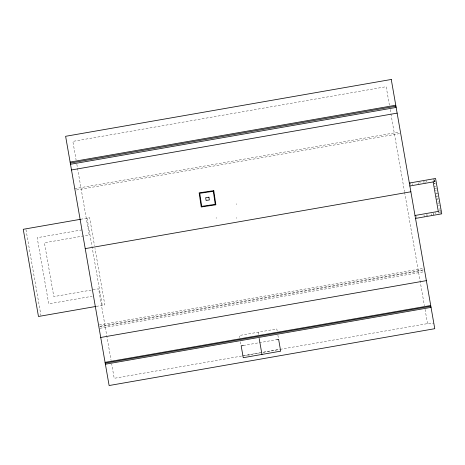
<?xml version="1.0" encoding="UTF-8"?>
<svg xmlns="http://www.w3.org/2000/svg" width="465" height="465" viewBox="0 0 465 465"><rect width="100%" height="100%" fill="white"/><g stroke="black" fill="none" stroke-linecap="round" stroke-linejoin="round"><path stroke-width="0.35" stroke-dasharray="2.33 1.74" d="M74.76 188.68L398.976 132.095M76.463 189.987L399.964 133.531M80.678 219.271L89.635 217.707L94.5 245.578M81.95 229.89L37.188 237.702L48.732 303.843L92.076 296.275M434.31 181.635L435.49 181.431M434.037 181.769L434.496 181.687L433.985 178.752M433.979 186.674L435.746 186.366M434.327 188.651L436.664 188.162M435.205 190.232L436.385 190.028M435.74 193.277L436.914 193.068M436.461 193.934L438.222 193.626M436.24 196.154L437.414 195.945M436.356 196.8L437.53 196.596M437.292 198.718L438.472 198.514M436.257 199.723L438.024 199.415M437.879 202.072L439.053 201.868M437.559 203.699L438.733 203.496M438.449 205.35L439.628 205.146M439.105 209.087L440.279 208.878M439.361 210.575L441.128 210.267M96.342 306.377L104.852 304.889L95 248.432M99.283 324.959L423.499 268.375M100.248 326.256L423.743 269.799M99.62 326.901L423.836 270.316M99.87 328.325L424.801 271.618M243.294 345.483L275.792 339.81M243.614 355.644L279.639 349.36M241.533 356.08L114.198 378.307L111.716 364.101M242.248 355.958L260.133 352.836M262.998 352.336L279.448 349.465M280.163 349.337L427.533 323.617L433.874 323.617M440.088 211.098L440.495 213.452M433.95 179.362L434.362 181.71M433.799 179.519L434.048 180.943M439.158 211.871L439.361 213.046M438.501 211.982L438.71 213.156M435.124 212.575L435.333 213.749M433.461 213.47L433.665 214.644M433.363 213.487L433.566 214.661M426.44 180.67L426.643 181.85M431.189 213.865L431.497 215.626M424.859 181.553L425.161 183.32M423.336 181.216L423.545 182.39M426.98 214.597L427.19 215.777M426.771 214.638L426.975 215.812M419.872 181.821L420.081 182.995M423.993 215.121L424.301 216.882M418.07 182.739L418.378 184.5M412.193 183.762L412.397 184.942M410.583 182.832L410.891 184.599M416.344 216.458L416.547 217.632M389.42 105.247L386.183 86.693L72.848 141.383L76.091 159.954M390.17 109.531L390.792 113.1M390.914 113.815L404.492 191.597M404.614 192.312L424.417 305.778M425.045 309.347L427.533 323.617M277.169 331.034L276.809 328.964L239.365 335.498L239.731 337.567M277.89 335.178L278.616 339.316M258.087 332.231L258.569 335.003M248.839 354.737L249.06 356.016M240.452 341.711L241.172 345.85M87.054 218.155L102.271 305.342M76.835 164.244L89.181 234.97L44.413 242.782L53.812 296.612L98.574 288.8L111.1 360.544M25.953 229.553L40.92 315.311M236.569 203.746L236.569 204.542M236.569 217.556L236.569 218.352M216.161 217.556L216.161 218.352M435.24 183.483L434.066 183.687L435.24 183.483"/><path stroke-width="0.7" d="M70.116 162.058L395.762 105.224M70.291 163.058L395.936 106.223M70.5 164.267L396.145 107.432M71.494 169.963L397.139 113.129M80.422 219.311L23.25 229.292L38.467 316.479L95.889 306.452M409.345 183.053L435.577 178.473L441.75 213.836L415.512 218.416M409.857 185.988L433.857 181.803M85.223 248.624L410.868 191.789M415.001 215.481L438.402 211.395M100.725 337.468L426.376 280.633M105.067 362.345L430.718 305.511M105.206 363.142L430.852 306.307M105.398 364.217L431.043 307.382M243.294 345.483L241.172 345.85L243.242 357.695L280.68 351.162L278.616 339.316L276.495 339.688M433.136 181.838L438.297 211.412M259.179 338.474L261.964 354.429M391.263 79.469L65.617 136.303L109.118 385.531L434.763 328.697L391.263 79.469M213.778 190.673L199.142 192.83L201.235 206.977L215.865 204.815L213.778 190.673M213.313 191.301L199.776 193.301L201.7 206.344L215.237 204.344L213.313 191.301M208.93 197.201L205.675 197.683L206.082 200.444L209.337 199.967L208.93 197.201"/></g></svg>
